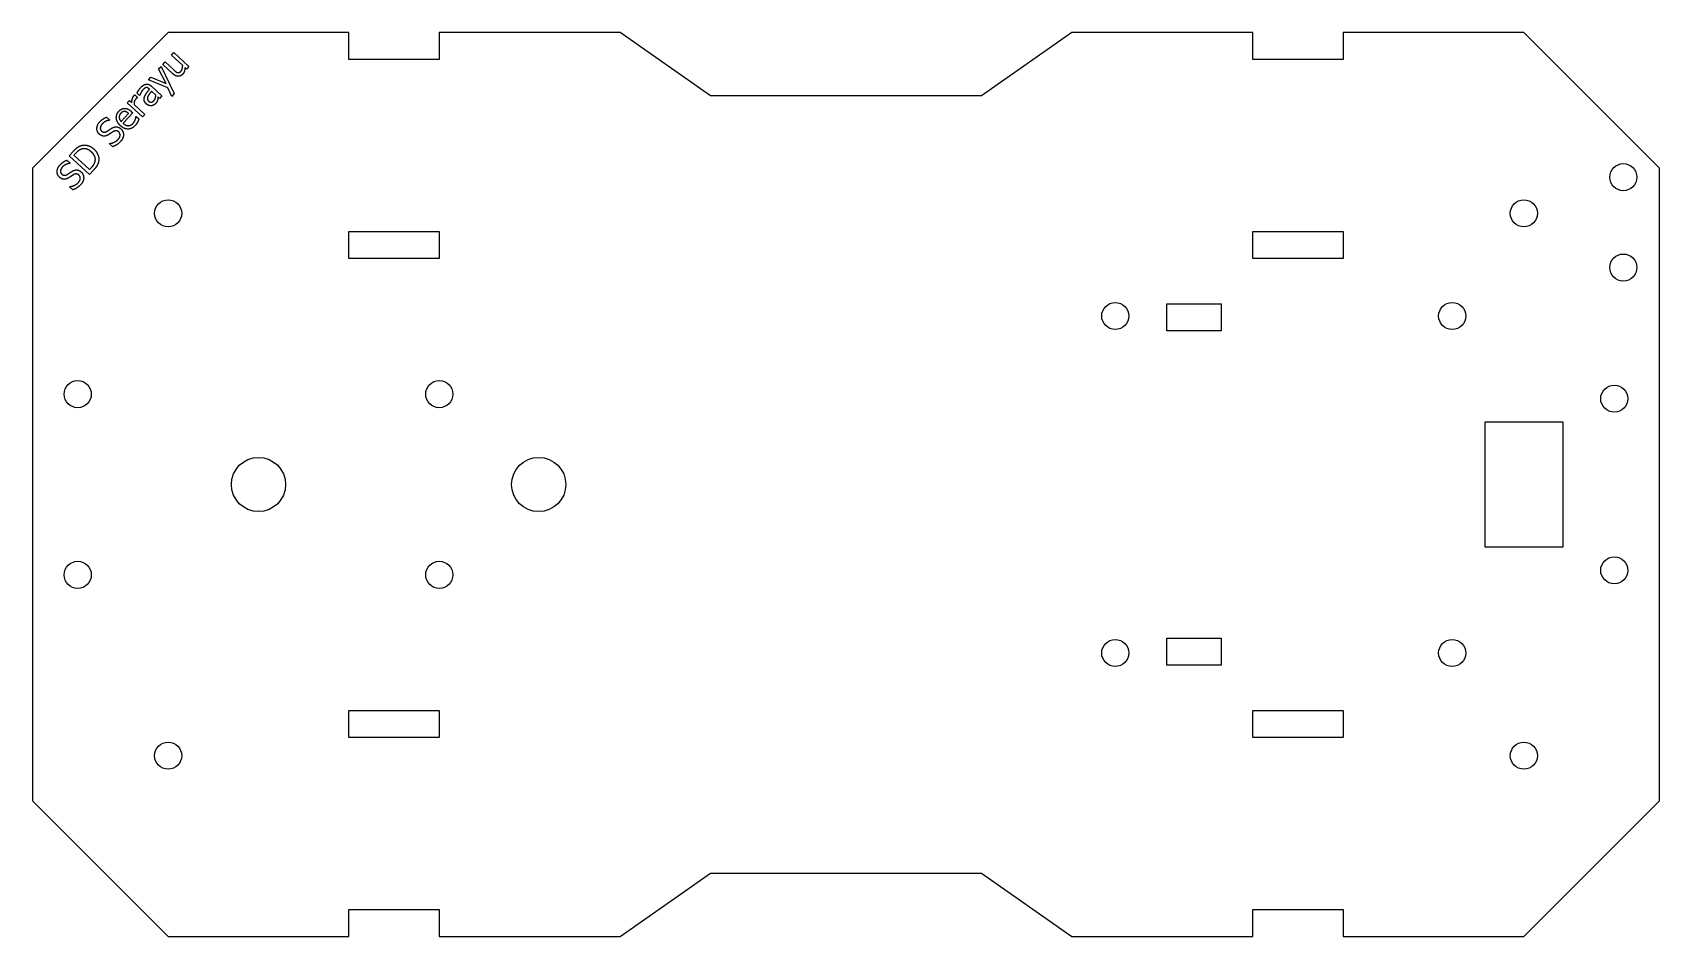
# Model space of a CAD drawing. Header units: millimetres. Extents: x -90 to 90, y -50 to 50.
import ezdxf

# ---------------------------------------------------------------- set-up
doc = ezdxf.new("R2010")
doc.units = ezdxf.units.MM

msp = doc.modelspace()

# ---------------------------------------------------------------- linework, layer by layer
for p, q in [((-77.05, 43.73), (-77.11, 43.78)), ((-76.36, 43.09), (-76.83, 43.53)), ((-80.2, 40.16), (-79.38, 41.05))]:
    msp.add_line(p, q)
for points in [[(90, 35), (75, 50), (55, 50), (55, 47), (45, 47), (45, 50), (25, 50), (15, 43), (-15, 43), (-25, 50), (-45, 50), (-45, 47), (-55, 47), (-55, 50), (-75, 50), (-90, 35), (-90, -35), (-75, -50), (-55, -50), (-55, -47), (-45, -47), (-45, -50), (-25, -50), (-15, -43), (15, -43), (25, -50), (45, -50), (45, -47), (55, -47), (55, -50), (75, -50), (90, -35)], [(-76.06, 45.97), (-75.78, 46.26), (-74.32, 43.24), (-74.6, 42.94), (-75.02, 43.88), (-77.18, 44.75), (-76.9, 45.05), (-75.23, 44.36)], [(-55, 28), (-45, 28), (-45, 25), (-55, 25)], [(45, 25), (45, 28), (55, 28), (55, 25)], [(41.5, 20), (41.5, 17), (35.5, 17), (35.5, 20)], [(70.7, -6.95), (70.7, 6.95), (79.3, 6.95), (79.3, -6.95)], [(41.5, -20), (35.5, -20), (35.5, -17), (41.5, -17)], [(-45, -28), (-55, -28), (-55, -25), (-45, -25)], [(55, -28), (45, -28), (45, -25), (55, -25)]]:
    msp.add_lwpolyline(points, close=True)
for points in [[(-73.39, 46.34), (-74.64, 47.5), (-74.38, 47.79), (-72.7, 46.24), (-72.96, 45.95), (-73.15, 46.12)], [(-74.51, 45.46), (-75.6, 46.47), (-75.34, 46.75), (-74.38, 45.87)], [(-78.14, 43.06), (-78.15, 43.04), (-78.44, 43.31)], [(-76.84, 44.06), (-75.69, 43), (-75.95, 42.71), (-76.13, 42.88)], [(-78.77, 42.05), (-77.58, 40.95), (-77.84, 40.66), (-79.52, 42.22), (-79.26, 42.5), (-79.01, 42.27)], [(-78.69, 43.1), (-78.39, 42.83), (-78.41, 42.81)], [(-81.81, 40.64), (-81.45, 40.32), (-81.47, 40.29)], [(-79.07, 41.27), (-78.91, 41.13), (-79.99, 39.96)], [(-78.56, 40.71), (-78.54, 40.73), (-78.23, 40.44)], [(-83.23, 34.81), (-83.71, 34.3), (-85.95, 36.36), (-85.48, 36.87)], [(-85.21, 36.65), (-85.42, 36.42), (-83.69, 34.83), (-83.48, 35.06)], [(-81.13, 37.36), (-81.51, 37.71), (-81.49, 37.73)], [(-86.2, 35.88), (-85.85, 35.55), (-85.87, 35.53)], [(-85.53, 32.59), (-85.9, 32.94), (-85.88, 32.96)]]:
    msp.add_lwpolyline(points)
for centre, radius in [((86, 34), 1.5), ((-75, 30), 1.5), ((75, 30), 1.5), ((86, 24), 1.5), ((29.79, 18.64), 1.5), ((67.07, 18.64), 1.5), ((-85, 10), 1.5), ((-45, 10), 1.5), ((85, 9.5), 1.5), ((-65, 0), 3), ((-34, 0), 3), ((-85, -10), 1.5), ((-45, -10), 1.5), ((85, -9.5), 1.5), ((29.79, -18.64), 1.5), ((67.07, -18.64), 1.5), ((-75, -30), 1.5), ((75, -30), 1.5)]:
    msp.add_circle(centre, radius)
for points in [[(-73.88, 45.16), (-74.03, 45.16), (-74.34, 45.3), (-74.51, 45.46)], [(-74.38, 45.87), (-74.24, 45.74), (-74.05, 45.6), (-73.95, 45.57)], [(-73.95, 45.57), (-73.86, 45.55), (-73.69, 45.61), (-73.58, 45.72)], [(-73.38, 45.4), (-73.49, 45.29), (-73.74, 45.16), (-73.88, 45.16)], [(-73.58, 45.72), (-73.49, 45.82), (-73.39, 46.17), (-73.39, 46.34)], [(-73.15, 46.12), (-73.15, 45.89), (-73.25, 45.54), (-73.38, 45.4)], [(-78.44, 43.31), (-78.39, 43.41), (-78.18, 43.75), (-78.05, 43.89)], [(-77.8, 43.66), (-77.89, 43.56), (-78.07, 43.24), (-78.14, 43.06)], [(-78.05, 43.89), (-77.88, 44.07), (-77.61, 44.26), (-77.45, 44.28)], [(-77.47, 43.9), (-77.55, 43.88), (-77.72, 43.74), (-77.8, 43.66)], [(-77.62, 42.87), (-77.55, 43.07), (-77.25, 43.5), (-77.05, 43.73)], [(-77.11, 43.78), (-77.21, 43.87), (-77.38, 43.93), (-77.47, 43.9)], [(-77.45, 44.28), (-77.3, 44.31), (-76.99, 44.2), (-76.84, 44.06)], [(-76.83, 43.53), (-76.91, 43.42), (-77.17, 43.08), (-77.23, 42.96)], [(-80.45, 41.3), (-80.31, 41.45), (-79.99, 41.61), (-79.82, 41.61)], [(-79.82, 41.61), (-79.64, 41.61), (-79.27, 41.45), (-79.07, 41.27)], [(-79.01, 42.27), (-79, 42.55), (-78.9, 42.88), (-78.8, 42.99)], [(-78.8, 42.99), (-78.76, 43.04), (-78.72, 43.08), (-78.69, 43.1)], [(-78.56, 42.67), (-78.67, 42.56), (-78.77, 42.24), (-78.77, 42.05)], [(-78.41, 42.81), (-78.45, 42.79), (-78.51, 42.72), (-78.56, 42.67)], [(-77.41, 42.11), (-77.58, 42.27), (-77.7, 42.64), (-77.62, 42.87)], [(-76.89, 41.9), (-77.02, 41.9), (-77.3, 42), (-77.41, 42.11)], [(-77.23, 42.96), (-77.3, 42.81), (-77.29, 42.53), (-77.16, 42.42)], [(-77.16, 42.42), (-77.01, 42.28), (-76.72, 42.31), (-76.57, 42.47)], [(-76.41, 42.12), (-76.5, 42.02), (-76.75, 41.9), (-76.89, 41.9)], [(-76.57, 42.47), (-76.45, 42.6), (-76.36, 42.92), (-76.36, 43.09)], [(-76.17, 42.54), (-76.2, 42.43), (-76.29, 42.25), (-76.41, 42.12)], [(-76.13, 42.88), (-76.13, 42.82), (-76.15, 42.62), (-76.17, 42.54)], [(-82.62, 38.77), (-82.89, 39.02), (-82.87, 39.78), (-82.57, 40.11)], [(-82.57, 40.11), (-82.39, 40.3), (-82.01, 40.57), (-81.81, 40.64)], [(-82.29, 39.89), (-82.48, 39.69), (-82.52, 39.25), (-82.37, 39.11)], [(-81.47, 40.29), (-81.67, 40.28), (-82.12, 40.08), (-82.29, 39.89)], [(-80.27, 39.69), (-80.68, 40.07), (-80.77, 40.95), (-80.45, 41.3)], [(-80.23, 41.07), (-80.34, 40.96), (-80.42, 40.74), (-80.41, 40.61)], [(-80.41, 40.61), (-80.4, 40.48), (-80.3, 40.27), (-80.2, 40.16)], [(-78.62, 39.74), (-78.99, 39.34), (-79.85, 39.31), (-80.27, 39.69)], [(-79.81, 41.26), (-79.92, 41.27), (-80.13, 41.18), (-80.23, 41.07)], [(-79.99, 39.96), (-79.69, 39.69), (-79.11, 39.7), (-78.87, 39.96)], [(-79.38, 41.05), (-79.5, 41.15), (-79.71, 41.26), (-79.81, 41.26)], [(-78.87, 39.96), (-78.79, 40.05), (-78.66, 40.27), (-78.63, 40.38)], [(-78.63, 40.38), (-78.59, 40.49), (-78.56, 40.65), (-78.56, 40.71)], [(-78.38, 40.1), (-78.43, 40), (-78.53, 39.84), (-78.62, 39.74)], [(-78.23, 40.44), (-78.26, 40.38), (-78.34, 40.17), (-78.38, 40.1)], [(-82.08, 38.54), (-82.22, 38.54), (-82.49, 38.65), (-82.62, 38.77)], [(-82.37, 39.11), (-82.22, 38.98), (-81.92, 38.97), (-81.75, 39.08)], [(-81.54, 38.73), (-81.68, 38.64), (-81.94, 38.54), (-82.08, 38.54)], [(-81.75, 39.08), (-81.64, 39.15), (-81.32, 39.36), (-81.21, 39.43)], [(-81.07, 39.04), (-81.19, 38.96), (-81.39, 38.83), (-81.54, 38.73)], [(-81.49, 37.73), (-81.21, 37.75), (-80.72, 37.98), (-80.56, 38.15)], [(-81.21, 39.43), (-80.92, 39.59), (-80.44, 39.54), (-80.23, 39.35)], [(-80.28, 37.94), (-80.5, 37.69), (-80.92, 37.45), (-81.13, 37.36)], [(-80.47, 39), (-80.6, 39.12), (-80.89, 39.14), (-81.07, 39.04)], [(-80.56, 38.15), (-80.33, 38.4), (-80.3, 38.84), (-80.47, 39)], [(-79.94, 38.71), (-79.94, 38.51), (-80.09, 38.14), (-80.28, 37.94)], [(-80.23, 39.35), (-80.1, 39.23), (-79.94, 38.89), (-79.94, 38.71)], [(-85.48, 36.87), (-85.19, 37.19), (-84.76, 37.46), (-84.56, 37.51)], [(-84.53, 37.12), (-84.71, 37.06), (-85.02, 36.85), (-85.21, 36.65)], [(-84.56, 37.51), (-84.22, 37.6), (-83.53, 37.4), (-83.2, 37.1)], [(-83.49, 36.79), (-83.75, 37.03), (-84.27, 37.19), (-84.53, 37.12)], [(-83.06, 35.82), (-83.02, 36.07), (-83.23, 36.55), (-83.49, 36.79)], [(-83.2, 37.1), (-82.89, 36.81), (-82.63, 36.11), (-82.68, 35.77)], [(-87.02, 34), (-87.29, 34.25), (-87.27, 35.01), (-86.96, 35.34)], [(-86.96, 35.34), (-86.79, 35.53), (-86.41, 35.8), (-86.2, 35.88)], [(-86.69, 35.13), (-86.88, 34.92), (-86.92, 34.48), (-86.76, 34.34)], [(-86.76, 34.34), (-86.62, 34.21), (-86.31, 34.2), (-86.14, 34.31)], [(-85.87, 35.53), (-86.07, 35.51), (-86.52, 35.31), (-86.69, 35.13)], [(-86.14, 34.31), (-86.03, 34.38), (-85.71, 34.59), (-85.6, 34.66)], [(-85.47, 34.27), (-85.59, 34.19), (-85.79, 34.06), (-85.94, 33.96)], [(-85.6, 34.66), (-85.32, 34.82), (-84.84, 34.78), (-84.63, 34.58)], [(-84.87, 34.23), (-85, 34.35), (-85.29, 34.37), (-85.47, 34.27)], [(-84.95, 33.38), (-84.73, 33.63), (-84.7, 34.07), (-84.87, 34.23)], [(-84.63, 34.58), (-84.5, 34.46), (-84.34, 34.12), (-84.34, 33.94)], [(-83.48, 35.06), (-83.3, 35.26), (-83.09, 35.62), (-83.06, 35.82)], [(-82.68, 35.77), (-82.73, 35.5), (-82.98, 35.08), (-83.23, 34.81)], [(-86.48, 33.77), (-86.62, 33.77), (-86.89, 33.88), (-87.02, 34)], [(-85.94, 33.96), (-86.08, 33.87), (-86.34, 33.77), (-86.48, 33.77)], [(-85.88, 32.96), (-85.61, 32.98), (-85.11, 33.21), (-84.95, 33.38)], [(-84.68, 33.17), (-84.9, 32.93), (-85.32, 32.68), (-85.53, 32.59)], [(-84.34, 33.94), (-84.34, 33.74), (-84.49, 33.37), (-84.68, 33.17)]]:
    msp.add_open_spline(points, degree=2)

doc.saveas('drawing.dxf')
